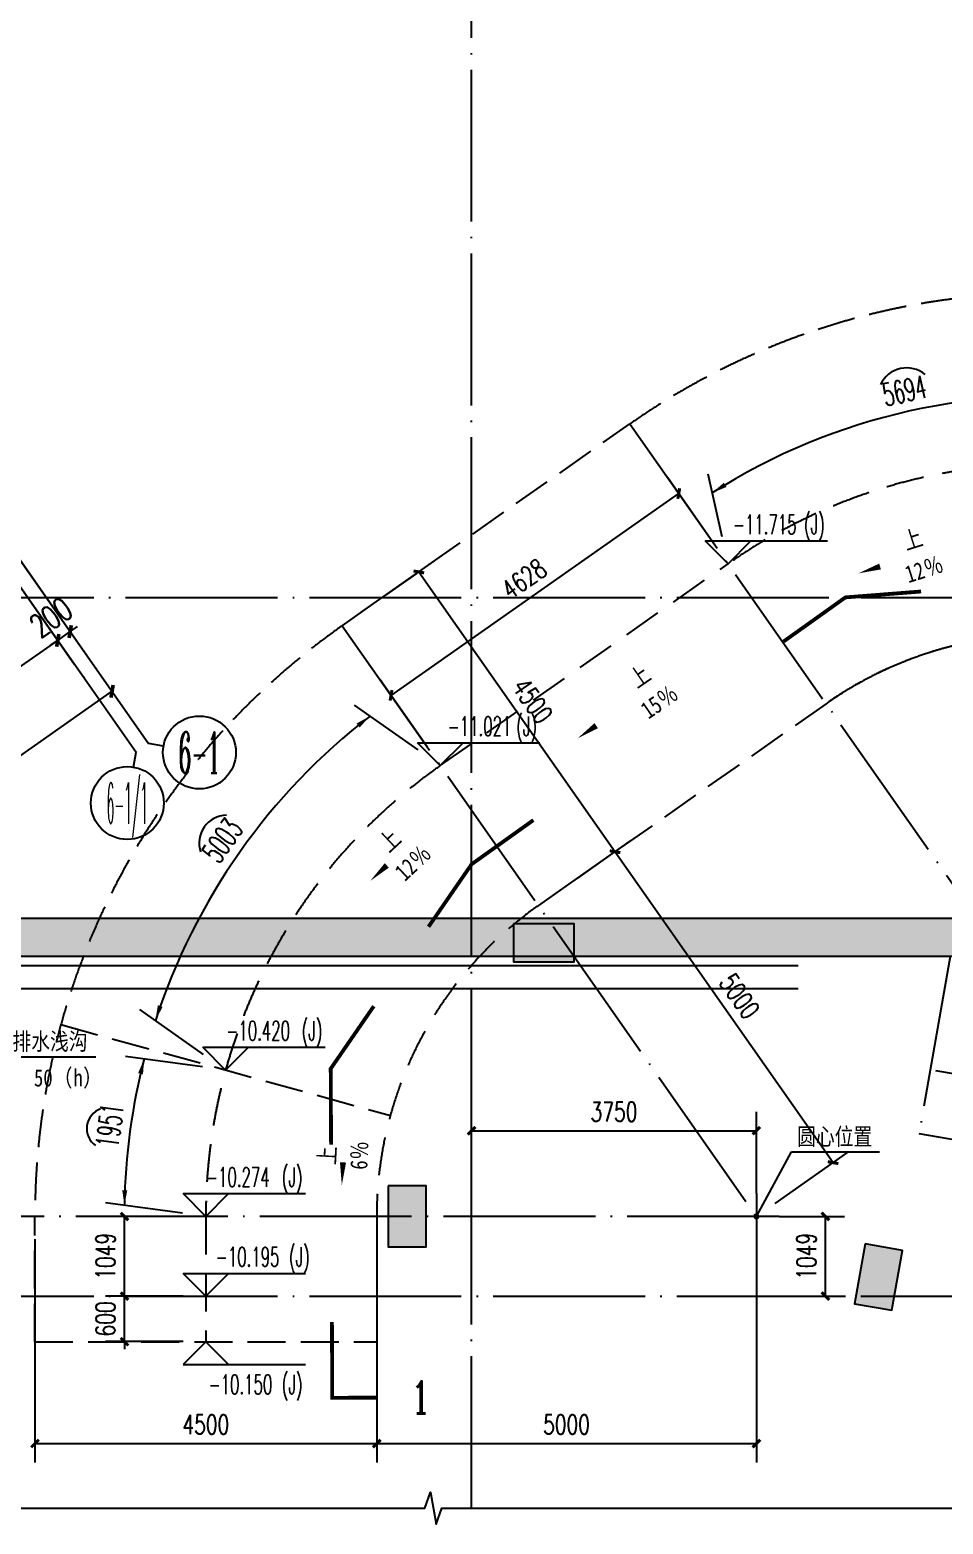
# Model space of a CAD drawing. Header units: millimetres. Extents: x 434053 to 1059003, y -2417481 to 936527.
# Drawn here: x 553643 to 565669, y -2043974 to -2024300 of the extents above; entities that cross this region are included whole.
import ezdxf
from ezdxf.enums import TextEntityAlignment as Align

# ---------------------------------------------------------------- set-up
doc = ezdxf.new("R2010")
doc.units = ezdxf.units.MM
doc.header["$LTSCALE"] = 1000
doc.header["$MEASUREMENT"] = 0
for name, pattern in [('DASH', [0.35, 0.25, -0.1]), ('DASHED2', [0.375, 0.25, -0.125]), ('DOTE', [2.42, 2, -0.2, 0.02, -0.2])]:
    doc.linetypes.add(name, pattern=pattern)
doc.layers.get('Defpoints').update_dxf_attribs({"color": 6})
for name, color, linetype in [('A-ANNO-DIMS', 3, 'Continuous'), ('A-ANNO-ELEV', 3, 'Continuous'), ('A-ANNO-LEAD', 3, 'Continuous'), ('A-ANNO-SYMB', 3, 'Continuous'), ('A-AXIS', 16, 'DOTE'), ('A-AXIS-DIMS', 3, 'Continuous'), ('A-AXIS-TEXT', 7, 'Continuous'), ('A-COLS', 6, 'Continuous'), ('A_WALL(防火墙)', 151, 'Continuous'), ('AXIS', 3, 'Continuous'), ('AXIS_TEXT', 7, 'Continuous'), ('DOTE', 16, 'DOTE'), ('PUB_HATCH', 8, 'Continuous'), ('PUB_TEXT', 7, 'Continuous'), ('人防墙', 6, 'Continuous'), ('水沟+分水线', 133, 'Continuous'), ('车道中心线', 6, 'Continuous')]:
    doc.layers.add(name, color=color, linetype=linetype)
doc.layers.add('A-ANNO-TEXT', color=7, linetype='Continuous', lineweight=25)
doc.styles.add('_TCH_AXIS', font='COMPLEX', dxfattribs={"bigfont": 'GBCBIG'})
doc.styles.add('_TCH_DIM', font='SIMPLEX.shx', dxfattribs={"width": 0.8, "height": 3, "bigfont": 'GBCBIG.shx'})
doc.styles.add('_TCH_DIM_T3', font='SIMPLEX', dxfattribs={"width": 0.705882, "bigfont": 'GBCBIG'})
doc.styles.add('_TCH_LABEL', font='COMPLEX', dxfattribs={"bigfont": 'GBCBIG'})
doc.styles.add('COMPLEX', font='COMPLEX')
doc.styles.add('宋体', font='', dxfattribs={"width": 0.8})
doc.styles.get('宋体').set_extended_font_data('SimSun')
doc.dimstyles.new('_TCH_ARCH&&100', dxfattribs={"dimtxt": 255, "dimasz": 100, "dimexe": 250, "dimexo": 300, "dimgap": 122.5, "dimtad": 1, "dimdec": 0, "dimzin": 0, "dimdsep": 46, "dimtxsty": '_TCH_DIM_T3', "dimblk": 'ARCHTICK', "dimcen": 0.09, "dimclrt": 7, "dimazin": 2, "dimtfac": 1, "dimtdec": 0, "dimtix": 1, "dimtmove": 2, "dimatfit": 3, "dimfxl": 1, "dimtolj": 1, "dimtzin": 0, "dimarcsym": 0})
doc.dimstyles.new('_TCH_ARCH&&120', dxfattribs={"dimtxt": 306, "dimasz": 120, "dimexe": 300, "dimexo": 360, "dimgap": 147, "dimtad": 1, "dimdec": 0, "dimzin": 0, "dimdsep": 46, "dimtxsty": '_TCH_DIM_T3', "dimblk": 'ARCHTICK', "dimcen": 0.09, "dimclrt": 7, "dimazin": 2, "dimtfac": 1, "dimtdec": 0, "dimtix": 1, "dimtmove": 2, "dimatfit": 3, "dimfxl": 1, "dimtolj": 1, "dimtzin": 0, "dimarcsym": 0})

# ---------------------------------------------------------------- blocks, each defined once
blk = doc.blocks.new('adagagfdhfgdfgfdg')
at = {"layer": 'PUB_HATCH'}
blk.add_hatch(color=256, dxfattribs=at).paths.add_polyline_path([(37324, 31674), (37368, 32174), (23800, 32174), (23500, 31674)])
at = {"layer": '人防墙'}
for p, q in [((37368, 32174), (23800, 32174)), ((37324, 31674), (23500, 31674))]:
    blk.add_line(p, q, dxfattribs=at)
blk = doc.blocks.new('_AXISO')
blk.add_circle((0, 0), 0.5)
at = {"layer": 'AXIS_TEXT', "style": 'COMPLEX', "width": 1.041667}
blk.add_attdef('A', text='', height=0.56, dxfattribs=at).set_placement((-0.25, -0.28), (0.25, -0.28), align=Align.FIT)
blk = doc.blocks.new('_ArchTick')
at = {"color": 0, "linetype": 'ByBlock', "const_width": 0.4}
blk.add_lwpolyline([(-0.5, -0.5), (0.5, 0.5)], dxfattribs=at)
blk = doc.blocks.new('*D2546')
at = {"layer": 'A-AXIS-DIMS', "color": 0, "lineweight": -2, "transparency": 16777216}
for p, q in [((9738, -1782), (11977, -4975)), ((6115, -8719), (11805, -4729)), ((4048, -5772), (6287, -8965))]:
    blk.add_line(p, q, dxfattribs=at)
at = {"layer": 'Defpoints', "color": 0, "transparency": 16777216}
for p in [(9531, -1487), (11805, -4729), (3841, -5477)]:
    blk.add_point(p, dxfattribs=at)
at = {"layer": 'A-AXIS-DIMS', "color": 0, "lineweight": -2, "transparency": 16777216, "xscale": 120, "yscale": 120, "zscale": 120}
for p, rotation in [((11805, -4729), 35.04124824301846), ((6115, -8719), 215.0412482430185)]:
    blk.add_blockref('_ArchTick', p, dxfattribs=dict(at, rotation=rotation))
at = {"layer": 'A-AXIS-DIMS', "color": 7, "transparency": 16777216, "insert": (8788, -6479), "char_height": 306, "attachment_point": 5, "rotation": 35.0412, "style": '_TCH_DIM_T3'}
blk.add_mtext('\\A1;6950', dxfattribs=at)
blk = doc.blocks.new('*D2547')
at = {"layer": 'A-AXIS-DIMS', "color": 0, "lineweight": -2, "transparency": 16777216}
for p, q in [((9574, -1896), (11262, -4303)), ((9738, -1782), (11426, -4189)), ((11254, -3943), (11352, -3874)), ((11090, -4058), (10992, -4127)), ((11090, -4058), (11254, -3943))]:
    blk.add_line(p, q, dxfattribs=at)
at = {"layer": 'Defpoints', "color": 0, "transparency": 16777216}
for p in [(9531, -1487), (9368, -1602), (11254, -3943)]:
    blk.add_point(p, dxfattribs=at)
at = {"layer": 'A-AXIS-DIMS', "color": 0, "lineweight": -2, "transparency": 16777216, "xscale": 120, "yscale": 120, "zscale": 120}
for p, rotation in [((11254, -3943), 215.0412482430185), ((11090, -4058), 35.04124824301852)]:
    blk.add_blockref('_ArchTick', p, dxfattribs=dict(at, rotation=rotation))
at = {"layer": 'A-AXIS-DIMS', "color": 7, "transparency": 16777216, "insert": (11000, -3755), "char_height": 306, "attachment_point": 5, "rotation": 35.0412, "style": '_TCH_DIM_T3'}
blk.add_mtext('\\A1;200', dxfattribs=at)
blk = doc.blocks.new('*D2548')
at = {"layer": 'A-AXIS-DIMS', "color": 0, "lineweight": -2, "transparency": 16777216}
for p, q in [((9574, -1896), (11262, -4303)), ((5564, -7933), (11090, -4058)), ((4048, -5772), (5736, -8179))]:
    blk.add_line(p, q, dxfattribs=at)
at = {"layer": 'Defpoints', "color": 0, "transparency": 16777216}
for p in [(9368, -1602), (11090, -4058), (3841, -5477)]:
    blk.add_point(p, dxfattribs=at)
at = {"layer": 'A-AXIS-DIMS', "color": 0, "lineweight": -2, "transparency": 16777216, "xscale": 120, "yscale": 120, "zscale": 120}
for p, rotation in [((11090, -4058), 35.04124824301844), ((5564, -7933), 215.0412482430185)]:
    blk.add_blockref('_ArchTick', p, dxfattribs=dict(at, rotation=rotation))
at = {"layer": 'A-AXIS-DIMS', "color": 7, "transparency": 16777216, "insert": (8155, -5750), "char_height": 306, "attachment_point": 5, "rotation": 35.0412, "style": '_TCH_DIM_T3'}
blk.add_mtext('\\A1;6750', dxfattribs=at)
blk = doc.blocks.new('*D2559')
at = {"layer": 'AXIS', "color": 0, "lineweight": -2, "transparency": 16777216}
for p, q in [((20759, 83163), (22047, 82937)), ((19716, 71112), (21800, 82980)), ((18675, 71295), (19963, 71069))]:
    blk.add_line(p, q, dxfattribs=at)
at = {"layer": 'Defpoints', "color": 0, "transparency": 16777216}
for p in [(20463, 83215), (21800, 82980), (18379, 71346)]:
    blk.add_point(p, dxfattribs=at)
at = {"layer": 'AXIS', "color": 0, "lineweight": -2, "transparency": 16777216, "xscale": 100, "yscale": 100, "zscale": 100}
for p, rotation in [((21800, 82980), 80.04131920949962), ((19716, 71112), 260.0413192094996)]:
    blk.add_blockref('_ArchTick', p, dxfattribs=dict(at, rotation=rotation))
at = {"layer": 'AXIS', "color": 7, "transparency": 16777216, "insert": (20512, 77089), "char_height": 255, "attachment_point": 5, "rotation": 80.0413, "style": '_TCH_DIM_T3'}
blk.add_mtext('\\A1;12050', dxfattribs=at)
blk = doc.blocks.new('*D2560')
at = {"layer": 'AXIS', "color": 0, "lineweight": -2, "transparency": 16777216}
for p, q in [((19304, 71184), (20367, 77242)), ((20069, 77294), (20614, 77198)), ((19006, 71237), (19550, 71141))]:
    blk.add_line(p, q, dxfattribs=at)
at = {"layer": 'Defpoints', "color": 0, "transparency": 16777216}
for p in [(19774, 77346), (20367, 77242), (18710, 71288)]:
    blk.add_point(p, dxfattribs=at)
at = {"layer": 'AXIS', "color": 0, "lineweight": -2, "transparency": 16777216, "xscale": 100, "yscale": 100, "zscale": 100}
for p, rotation in [((20367, 77242), 80.04131921271001), ((19304, 71184), 260.04131921271)]:
    blk.add_blockref('_ArchTick', p, dxfattribs=dict(at, rotation=rotation))
at = {"layer": 'AXIS', "color": 7, "transparency": 16777216, "insert": (19589, 74608), "char_height": 255, "attachment_point": 5, "rotation": 80.0413, "style": '_TCH_DIM_T3'}
blk.add_mtext('\\A1;6150', dxfattribs=at)
blk = doc.blocks.new('*D2561')
at = {"layer": 'AXIS', "color": 0, "lineweight": -2, "transparency": 16777216}
for p, q in [((20367, 77242), (21388, 83053)), ((21090, 83105), (21634, 83009)), ((20069, 77294), (20614, 77198))]:
    blk.add_line(p, q, dxfattribs=at)
at = {"layer": 'Defpoints', "color": 0, "transparency": 16777216}
for p in [(20794, 83157), (21388, 83053), (19774, 77346)]:
    blk.add_point(p, dxfattribs=at)
at = {"layer": 'AXIS', "color": 0, "lineweight": -2, "transparency": 16777216, "xscale": 100, "yscale": 100, "zscale": 100}
for p, rotation in [((21388, 83053), 80.04131921271005), ((20367, 77242), 260.0413192127101)]:
    blk.add_blockref('_ArchTick', p, dxfattribs=dict(at, rotation=rotation))
at = {"layer": 'AXIS', "color": 7, "transparency": 16777216, "insert": (20631, 80190), "char_height": 255, "attachment_point": 5, "rotation": 80.0413, "style": '_TCH_DIM_T3'}
blk.add_mtext('\\A1;5900', dxfattribs=at)
blk = doc.blocks.new('*D2562')
at = {"layer": 'AXIS', "color": 0, "lineweight": -2, "transparency": 16777216}
for p, q in [((8682, 85588), (9034, 87593)), ((8991, 87347), (14753, 86336)), ((14444, 84576), (14796, 86582))]:
    blk.add_line(p, q, dxfattribs=at)
at = {"layer": 'Defpoints', "color": 0, "transparency": 16777216}
for p in [(14753, 86336), (8630, 85293), (14392, 84281)]:
    blk.add_point(p, dxfattribs=at)
at = {"layer": 'AXIS', "color": 0, "lineweight": -2, "transparency": 16777216, "xscale": 100, "yscale": 100, "zscale": 100}
for p, rotation in [((8991, 87347), 170.041319212712), ((14753, 86336), 350.0413192127119)]:
    blk.add_blockref('_ArchTick', p, dxfattribs=dict(at, rotation=rotation))
at = {"layer": 'AXIS', "color": 7, "transparency": 16777216, "insert": (11915, 87088), "char_height": 255, "attachment_point": 5, "rotation": 350.0413, "style": '_TCH_DIM_T3'}
blk.add_mtext('\\A1;5850', dxfattribs=at)
blk = doc.blocks.new('*D2563')
at = {"layer": 'AXIS', "color": 0, "lineweight": -2, "transparency": 16777216}
for p, q in [((14444, 84576), (14796, 86582)), ((14753, 86336), (21155, 85211)), ((20846, 83452), (21198, 85458))]:
    blk.add_line(p, q, dxfattribs=at)
at = {"layer": 'Defpoints', "color": 0, "transparency": 16777216}
for p in [(21155, 85211), (14392, 84281), (20794, 83157)]:
    blk.add_point(p, dxfattribs=at)
at = {"layer": 'AXIS', "color": 0, "lineweight": -2, "transparency": 16777216, "xscale": 100, "yscale": 100, "zscale": 100}
for p, rotation in [((14753, 86336), 170.0413192127121), ((21155, 85211), 350.0413192127121)]:
    blk.add_blockref('_ArchTick', p, dxfattribs=dict(at, rotation=rotation))
at = {"layer": 'AXIS', "color": 7, "transparency": 16777216, "insert": (17997, 86020), "char_height": 255, "attachment_point": 5, "rotation": 350.0413, "style": '_TCH_DIM_T3'}
blk.add_mtext('\\A1;6500', dxfattribs=at)
blk = doc.blocks.new('*D2564')
at = {"layer": 'AXIS', "color": 0, "lineweight": -2, "transparency": 16777216}
for p, q in [((8682, 85588), (8911, 86891)), ((8868, 86645), (14630, 85633)), ((14444, 84576), (14673, 85879))]:
    blk.add_line(p, q, dxfattribs=at)
at = {"layer": 'Defpoints', "color": 0, "transparency": 16777216}
for p in [(14630, 85633), (8630, 85293), (14392, 84281)]:
    blk.add_point(p, dxfattribs=at)
at = {"layer": 'AXIS', "color": 0, "lineweight": -2, "transparency": 16777216, "xscale": 100, "yscale": 100, "zscale": 100}
for p, rotation in [((8868, 86645), 170.0413192127131), ((14630, 85633), 350.0413192127131)]:
    blk.add_blockref('_ArchTick', p, dxfattribs=dict(at, rotation=rotation))
at = {"layer": 'AXIS', "color": 7, "transparency": 16777216, "insert": (11792, 86385), "char_height": 255, "attachment_point": 5, "rotation": 350.0413, "style": '_TCH_DIM_T3'}
blk.add_mtext('\\A1;5850', dxfattribs=at)
blk = doc.blocks.new('*D2565')
at = {"layer": 'AXIS', "color": 0, "lineweight": -2, "transparency": 16777216}
for p, q in [((14444, 84576), (14673, 85879)), ((14630, 85633), (18619, 84933)), ((18433, 83876), (18662, 85179))]:
    blk.add_line(p, q, dxfattribs=at)
at = {"layer": 'Defpoints', "color": 0, "transparency": 16777216}
for p in [(18619, 84933), (14392, 84281), (18381, 83581)]:
    blk.add_point(p, dxfattribs=at)
at = {"layer": 'AXIS', "color": 0, "lineweight": -2, "transparency": 16777216, "xscale": 100, "yscale": 100, "zscale": 100}
for p, rotation in [((14630, 85633), 170.0413192127131), ((18619, 84933), 350.0413192127131)]:
    blk.add_blockref('_ArchTick', p, dxfattribs=dict(at, rotation=rotation))
at = {"layer": 'AXIS', "color": 7, "transparency": 16777216, "insert": (16667, 85529), "char_height": 255, "attachment_point": 5, "rotation": 350.0413, "style": '_TCH_DIM_T3'}
blk.add_mtext('\\A1;4050', dxfattribs=at)
blk = doc.blocks.new('*D2566')
at = {"layer": 'AXIS', "color": 0, "lineweight": -2, "transparency": 16777216}
for p, q in [((18433, 83876), (18662, 85179)), ((18619, 84933), (21032, 84509)), ((20846, 83452), (21075, 84755))]:
    blk.add_line(p, q, dxfattribs=at)
at = {"layer": 'Defpoints', "color": 0, "transparency": 16777216}
for p in [(21032, 84509), (18381, 83581), (20794, 83157)]:
    blk.add_point(p, dxfattribs=at)
at = {"layer": 'AXIS', "color": 0, "lineweight": -2, "transparency": 16777216, "xscale": 100, "yscale": 100, "zscale": 100}
for p, rotation in [((18619, 84933), 170.0413192127132), ((21032, 84509), 350.0413192127132)]:
    blk.add_blockref('_ArchTick', p, dxfattribs=dict(at, rotation=rotation))
at = {"layer": 'AXIS', "color": 7, "transparency": 16777216, "insert": (19868, 84967), "char_height": 255, "attachment_point": 5, "rotation": 350.0413, "style": '_TCH_DIM_T3'}
blk.add_mtext('\\A1;2450', dxfattribs=at)
blk = doc.blocks.new('*D1612')
at = {"layer": 'A-ANNO-DIMS', "color": 0, "lineweight": -2, "transparency": 16777216}
for p, q in [((553710, -2040223), (553710, -2043163)), ((558210, -2040223), (558210, -2043163)), ((553710, -2042913), (558210, -2042913))]:
    blk.add_line(p, q, dxfattribs=at)
at = {"layer": 'Defpoints', "color": 0, "transparency": 16777216}
for p in [(553710, -2039923), (558210, -2039923), (558210, -2042913)]:
    blk.add_point(p, dxfattribs=at)
at = {"layer": 'A-ANNO-DIMS', "color": 0, "lineweight": -2, "transparency": 16777216, "xscale": 100, "yscale": 100, "zscale": 100, "rotation": 180}
blk.add_blockref('_ArchTick', (553710, -2042913), dxfattribs=at)
at = {"layer": 'A-ANNO-DIMS', "color": 0, "lineweight": -2, "transparency": 16777216, "xscale": 100, "yscale": 100, "zscale": 100}
blk.add_blockref('_ArchTick', (558210, -2042913), dxfattribs=at)
at = {"layer": 'A-ANNO-DIMS', "color": 7, "transparency": 16777216, "insert": (555960, -2042663), "char_height": 255, "attachment_point": 5, "style": '_TCH_DIM_T3'}
blk.add_mtext('\\A1;4500', dxfattribs=at)
blk = doc.blocks.new('*D1613')
at = {"layer": 'A-ANNO-DIMS', "color": 0, "lineweight": -2, "transparency": 16777216}
for p, q in [((558210, -2040223), (558210, -2043163)), ((563210, -2040223), (563210, -2043163)), ((558210, -2042913), (563210, -2042913))]:
    blk.add_line(p, q, dxfattribs=at)
at = {"layer": 'Defpoints', "color": 0, "transparency": 16777216}
for p in [(558210, -2039923), (563210, -2039923), (563210, -2042913)]:
    blk.add_point(p, dxfattribs=at)
at = {"layer": 'A-ANNO-DIMS', "color": 0, "lineweight": -2, "transparency": 16777216, "xscale": 100, "yscale": 100, "zscale": 100, "rotation": 180}
blk.add_blockref('_ArchTick', (558210, -2042913), dxfattribs=at)
at = {"layer": 'A-ANNO-DIMS', "color": 0, "lineweight": -2, "transparency": 16777216, "xscale": 100, "yscale": 100, "zscale": 100}
blk.add_blockref('_ArchTick', (563210, -2042913), dxfattribs=at)
at = {"layer": 'A-ANNO-DIMS', "color": 7, "transparency": 16777216, "insert": (560710, -2042663), "char_height": 255, "attachment_point": 5, "style": '_TCH_DIM_T3'}
blk.add_mtext('\\A1;5000', dxfattribs=at)
blk = doc.blocks.new('*D1614')
at = {"layer": 'A-ANNO-DIMS', "color": 0, "lineweight": -2, "transparency": 16777216}
for p, q in [((560585, -2035657), (561554, -2034977)), ((561349, -2035121), (564220, -2039215)), ((563456, -2039751), (564425, -2039071))]:
    blk.add_line(p, q, dxfattribs=at)
at = {"layer": 'Defpoints', "color": 0, "transparency": 16777216}
for p in [(560339, -2035829), (564220, -2039215), (563210, -2039923)]:
    blk.add_point(p, dxfattribs=at)
at = {"layer": 'A-ANNO-DIMS', "color": 0, "lineweight": -2, "transparency": 16777216, "xscale": 100, "yscale": 100, "zscale": 100}
for p, rotation in [((561349, -2035121), 125.0412513976867), ((564220, -2039215), 305.0412513976867)]:
    blk.add_blockref('_ArchTick', p, dxfattribs=dict(at, rotation=rotation))
at = {"layer": 'A-ANNO-DIMS', "color": 7, "transparency": 16777216, "insert": (562989, -2037024), "char_height": 255, "attachment_point": 5, "rotation": 305.0413, "style": '_TCH_DIM_T3'}
blk.add_mtext('\\A1;5000', dxfattribs=at)
blk = doc.blocks.new('*D1615')
at = {"layer": 'A-ANNO-DIMS', "color": 0, "lineweight": -2, "transparency": 16777216}
for p, q in [((558001, -2031973), (558970, -2031293)), ((558765, -2031437), (561349, -2035121)), ((560585, -2035657), (561554, -2034977))]:
    blk.add_line(p, q, dxfattribs=at)
at = {"layer": 'Defpoints', "color": 0, "transparency": 16777216}
for p in [(557755, -2032145), (561349, -2035121), (560339, -2035829)]:
    blk.add_point(p, dxfattribs=at)
at = {"layer": 'A-ANNO-DIMS', "color": 0, "lineweight": -2, "transparency": 16777216, "xscale": 100, "yscale": 100, "zscale": 100}
for p, rotation in [((558765, -2031437), 125.0412513976865), ((561349, -2035121), 305.0412513976865)]:
    blk.add_blockref('_ArchTick', p, dxfattribs=dict(at, rotation=rotation))
at = {"layer": 'A-ANNO-DIMS', "color": 7, "transparency": 16777216, "insert": (560262, -2033135), "char_height": 255, "attachment_point": 5, "rotation": 305.0413, "style": '_TCH_DIM_T3'}
blk.add_mtext('\\A1;4500', dxfattribs=at)
blk = doc.blocks.new('*D1624')
at = {"layer": 'A-ANNO-DIMS', "color": 0, "lineweight": -2, "transparency": 16777216}
for p, q in [((559460, -2039623), (559460, -2038544)), ((563210, -2039623), (563210, -2038544)), ((559460, -2038794), (563210, -2038794))]:
    blk.add_line(p, q, dxfattribs=at)
at = {"layer": 'Defpoints', "color": 0, "transparency": 16777216}
for p in [(563210, -2038794), (559460, -2039923), (563210, -2039923)]:
    blk.add_point(p, dxfattribs=at)
at = {"layer": 'A-ANNO-DIMS', "color": 0, "lineweight": -2, "transparency": 16777216, "xscale": 100, "yscale": 100, "zscale": 100, "rotation": 180}
blk.add_blockref('_ArchTick', (559460, -2038794), dxfattribs=at)
at = {"layer": 'A-ANNO-DIMS', "color": 0, "lineweight": -2, "transparency": 16777216, "xscale": 100, "yscale": 100, "zscale": 100}
blk.add_blockref('_ArchTick', (563210, -2038794), dxfattribs=at)
at = {"layer": 'A-ANNO-DIMS', "color": 7, "transparency": 16777216, "insert": (561335, -2038544), "char_height": 255, "attachment_point": 5, "style": '_TCH_DIM_T3'}
blk.add_mtext('\\A1;3750', dxfattribs=at)
blk = doc.blocks.new('*D1625')
at = {"layer": 'A-ANNO-DIMS', "color": 0, "lineweight": -2, "transparency": 16777216}
for p, q in [((563510, -2039923), (564369, -2039923)), ((564119, -2040972), (564119, -2039923)), ((563510, -2040972), (564369, -2040972))]:
    blk.add_line(p, q, dxfattribs=at)
at = {"layer": 'Defpoints', "color": 0, "transparency": 16777216}
for p in [(563210, -2039923), (564119, -2039923), (563210, -2040972)]:
    blk.add_point(p, dxfattribs=at)
at = {"layer": 'A-ANNO-DIMS', "color": 0, "lineweight": -2, "transparency": 16777216, "xscale": 100, "yscale": 100, "zscale": 100}
for p, rotation in [((564119, -2039923), 90), ((564119, -2040972), 270)]:
    blk.add_blockref('_ArchTick', p, dxfattribs=dict(at, rotation=rotation))
at = {"layer": 'A-ANNO-DIMS', "color": 7, "transparency": 16777216, "insert": (563869, -2040448), "char_height": 255, "attachment_point": 5, "rotation": 90, "style": '_TCH_DIM_T3'}
blk.add_mtext('\\A1;1049', dxfattribs=at)
blk = doc.blocks.new('*D1626')
at = {"layer": 'A-ANNO-DIMS', "color": 0, "lineweight": -2, "transparency": 16777216}
for p, q in [((555660, -2039923), (554639, -2039923)), ((554889, -2040972), (554889, -2039923)), ((555660, -2040972), (554639, -2040972))]:
    blk.add_line(p, q, dxfattribs=at)
at = {"layer": 'Defpoints', "color": 0, "transparency": 16777216}
for p in [(554889, -2039923), (555960, -2039923), (555960, -2040972)]:
    blk.add_point(p, dxfattribs=at)
at = {"layer": 'A-ANNO-DIMS', "color": 0, "lineweight": -2, "transparency": 16777216, "xscale": 100, "yscale": 100, "zscale": 100}
for p, rotation in [((554889, -2039923), 90), ((554889, -2040972), 270)]:
    blk.add_blockref('_ArchTick', p, dxfattribs=dict(at, rotation=rotation))
at = {"layer": 'A-ANNO-DIMS', "color": 7, "transparency": 16777216, "insert": (554639, -2040448), "char_height": 255, "attachment_point": 5, "rotation": 90, "style": '_TCH_DIM_T3'}
blk.add_mtext('\\A1;1049', dxfattribs=at)
blk = doc.blocks.new('*D1627')
at = {"layer": 'A-ANNO-DIMS', "color": 0, "lineweight": -2, "transparency": 16777216}
for p, q in [((555660, -2040972), (554639, -2040972)), ((554889, -2040972), (554889, -2040872)), ((554889, -2041572), (554889, -2040972)), ((555660, -2041572), (554639, -2041572)), ((554889, -2041572), (554889, -2041672))]:
    blk.add_line(p, q, dxfattribs=at)
at = {"layer": 'Defpoints', "color": 0, "transparency": 16777216}
for p in [(554889, -2040972), (555960, -2040972), (555960, -2041572)]:
    blk.add_point(p, dxfattribs=at)
at = {"layer": 'A-ANNO-DIMS', "color": 0, "lineweight": -2, "transparency": 16777216, "xscale": 100, "yscale": 100, "zscale": 100}
for p, rotation in [((554889, -2040972), 270), ((554889, -2041572), 90)]:
    blk.add_blockref('_ArchTick', p, dxfattribs=dict(at, rotation=rotation))
at = {"layer": 'A-ANNO-DIMS', "color": 7, "transparency": 16777216, "insert": (554639, -2041272), "char_height": 255, "attachment_point": 5, "rotation": 90, "style": '_TCH_DIM_T3'}
blk.add_mtext('\\A1;600', dxfattribs=at)
blk = doc.blocks.new('*D1641')
at = {"layer": 'A-ANNO-DIMS', "color": 0, "lineweight": -2, "transparency": 16777216}
for p, q in [((562664, -2031084), (562045, -2030200)), ((558399, -2033062), (562188, -2030405)), ((558875, -2033742), (558255, -2032858))]:
    blk.add_line(p, q, dxfattribs=at)
at = {"layer": 'Defpoints', "color": 0, "transparency": 16777216}
for p in [(562188, -2030405), (562837, -2031330), (559047, -2033987)]:
    blk.add_point(p, dxfattribs=at)
at = {"layer": 'A-ANNO-DIMS', "color": 0, "lineweight": -2, "transparency": 16777216, "xscale": 100, "yscale": 100, "zscale": 100}
for p, rotation in [((562188, -2030405), 35.04125139768613), ((558399, -2033062), 215.0412513976861)]:
    blk.add_blockref('_ArchTick', p, dxfattribs=dict(at, rotation=rotation))
at = {"layer": 'A-ANNO-DIMS', "color": 7, "transparency": 16777216, "insert": (560150, -2031529), "char_height": 255, "attachment_point": 5, "rotation": 35.0413, "style": '_TCH_DIM_T3'}
blk.add_mtext('\\A1;4628', dxfattribs=at)
blk = doc.blocks.new('_FZH')
blk.add_lwpolyline([(-0.5, -0.5), (0.5, -0.5), (0.5, 0.5), (-0.5, 0.5)], close=True)
at = {"layer": 'PUB_HATCH'}
blk.add_solid([(-0.5, -0.5), (0.5, -0.5), (-0.5, 0.5), (0.5, 0.5)], dxfattribs=at)
blk = doc.blocks.new('ASDFASDFASFSDF')
at = {"layer": 'A-AXIS'}
for p, q in [((601.3, 11247.1), (11654, -4513.6)), ((437.5, 11132.3), (11490.2, -4628.4))]:
    blk.add_line(p, q, dxfattribs=at)
at = {"layer": 'A-AXIS-DIMS'}
for p, q in [((9531.3, -1486.8), (12287.3, -5416.7)), ((9367.6, -1601.6), (12123.5, -5531.5)), ((12483.1, -5451.1), (12287.3, -5416.7)), ((12089.2, -5727.4), (12123.5, -5531.5))]:
    blk.add_line(p, q, dxfattribs=at)
ref = blk.add_blockref('_AXISO', (12955.9, -5534.1), dxfattribs=dict(at, xscale=960, yscale=960, zscale=960))
ref.add_attrib('A', '6-1', dxfattribs={"layer": 'A-AXIS-TEXT', "height": 543.06, "style": '_TCH_AXIS', "width": 0.381818}).set_placement((12684.4, -5805.6), (13227.4, -5805.6), align=Align.FIT)
ref = blk.add_blockref('_AXISO', (12006.2, -6200.1), dxfattribs=dict(at, xscale=960, yscale=960, zscale=960))
ref.add_attrib('A', '6-1/1', dxfattribs={"layer": 'A-AXIS-TEXT', "height": 543.06, "style": '_TCH_AXIS', "width": 0.228261}).set_placement((11734.6, -6471.7), (12277.7, -6471.7), align=Align.FIT)
for p1, p2, distance, picture, middle in [((3841.1, -5477.2), (9531.3, -1486.8), -3960, '*D2546', (8787.6, -6478.6)), ((9367.6, -1601.6), (9531.3, -1486.8), -3000, '*D2547', (10999.7, -3754.8)), ((3841.1, -5477.2), (9367.6, -1601.6), -3000, '*D2548', (8154.6, -5750))]:
    dim = blk.add_aligned_dim(p1=p1, p2=p2, distance=distance, dimstyle='_TCH_ARCH&&120', dxfattribs=at)
    dim.commit()
    dim.dimension.update_dxf_attribs({"geometry": picture, "text_midpoint": middle})
blk = doc.blocks.new('sdfgsdfghfh')
at = {"layer": 'A-AXIS'}
for p, q in [((12470866.8, 1059497.8), (12470866.8, 1082089.8)), ((12449371.2, 1071489.8), (12486866.8, 1071489.8)), ((12449371.2, 1062289.8), (12486866.8, 1062289.8))]:
    blk.add_line(p, q, dxfattribs=at)
blk.add_blockref('ASDFASDFASFSDF', (12454326.8, 1074982.1))
blk = doc.blocks.new('gbsfdgdreer')
at = {"layer": 'A-AXIS'}
for p, q in [((14753, 86335.5), (12308.3, 72412.5)), ((18742, 85635.2), (16297.3, 71712.1)), ((8630.4, 85292.6), (6546.5, 73424.2)), ((21828.3, 82975.3), (8630.4, 85292.6)), ((21155, 85211.5), (18710.4, 71288.4)), ((20808, 77164.2), (7610, 79481.5)), ((19744.4, 71106.8), (6546.5, 73424.2))]:
    blk.add_line(p, q, dxfattribs=at)
at = {"layer": 'AXIS'}
for p, q in [((14419, 84433.6), (14893.9, 87138)), ((18408, 83733.2), (18882.9, 86437.6)), ((20821.1, 83309.5), (21295.9, 86013.9)), ((20475.4, 83212.8), (22046.5, 82937)), ((19455, 77401.7), (21026.2, 77125.9)), ((18391.5, 71344.4), (19962.6, 71068.5))]:
    blk.add_line(p, q, dxfattribs=at)
for centre in [(22401.1, 82874.7), (21380.8, 77063.6), (20317.2, 71006.3)]:
    blk.add_circle(centre, 360, dxfattribs=at)
ref = blk.add_blockref('_AXISO', (14963.1, 87532), dxfattribs=dict(at, xscale=800, yscale=800, zscale=800))
ref.add_attrib('A', '1-1', dxfattribs={"layer": 'AXIS_TEXT', "height": 452.55, "style": '_TCH_AXIS', "width": 0.42}).set_placement((14736.8, 87305.7), (15189.3, 87305.7), align=Align.FIT)
ref = blk.add_blockref('_AXISO', (18952, 86831.6), dxfattribs=dict(at, xscale=800, yscale=800, zscale=800))
ref.add_attrib('A', '1-2', dxfattribs={"layer": 'AXIS_TEXT', "height": 452.55, "style": '_TCH_AXIS', "width": 0.381818}).set_placement((18725.8, 86605.3), (19178.3, 86605.3), align=Align.FIT)
ref = blk.add_blockref('_AXISO', (21365.1, 86407.9), dxfattribs=dict(at, xscale=800, yscale=800, zscale=800))
ref.add_attrib('A', '1-3', dxfattribs={"layer": 'AXIS_TEXT', "height": 452.55, "style": '_TCH_AXIS', "width": 0.381818}).set_placement((21138.8, 86181.6), (21591.4, 86181.6), align=Align.FIT)
at = {"layer": 'AXIS_TEXT', "style": '_TCH_AXIS'}
for s, width, p, p2 in [('1-M', 0.33871, (22197.4, 82671.1), (22604.7, 82671.1)), ('1-L', 0.375, (21177.1, 76859.9), (21584.4, 76859.9)), ('1-K', 0.35, (20113.5, 70802.6), (20520.8, 70802.6))]:
    blk.add_text(s, height=407.29, dxfattribs=dict(at, width=width)).set_placement(p, p2, align=Align.FIT)
at = {"layer": 'AXIS'}
for p1, p2, distance, picture, middle in [((8630.4, 85292.6), (14392.2, 84280.9), 2086.1, '*D2562', (11915.3, 87087.6)), ((8630.4, 85292.6), (14392.2, 84280.9), 1372.9, '*D2564', (11792, 86385.2)), ((14392.2, 84280.9), (20794.3, 83156.8), 2086.1, '*D2563', (17997.2, 86019.7)), ((14392.2, 84280.9), (18381.2, 83580.5), 1372.9, '*D2565', (16667.4, 85529.2)), ((18381.2, 83580.5), (20794.3, 83156.8), 1372.9, '*D2566', (19868.4, 84967.1)), ((18379.5, 71346.5), (20463.4, 83214.9), -1357.3, '*D2559', (20512.1, 77089.2)), ((19773.9, 77345.7), (20794.3, 83156.8), -602.4, '*D2561', (20631.2, 80190.3))]:
    dim = blk.add_aligned_dim(p1=p1, p2=p2, distance=distance, dimstyle='_TCH_ARCH&&100', dxfattribs=at)
    dim.commit()
    dim.dimension.update_dxf_attribs({"geometry": picture, "text_midpoint": middle})
dim = blk.add_linear_dim(base=(20367.3, 77241.5), p1=(18710.4, 71288.4), p2=(19773.9, 77345.7), angle=80.04132, dimstyle='_TCH_ARCH&&100', dxfattribs=at)
dim.commit()
dim.dimension.update_dxf_attribs({"geometry": '*D2560', "text_midpoint": (19589.3, 74608.2), "dimtype": 161})

msp = doc.modelspace()

# ---------------------------------------------------------------- linework, layer by layer
at = {"color": 31, "linetype": 'DASH', "ltscale": 2}
for p, q in [((564128.6, -2033171.9), (560339.1, -2035829.4)), ((554051.9, -2037397), (558389.9, -2038593.5)), ((553709.9, -2041572.3), (558209.9, -2041572.3))]:
    msp.add_line(p, q, dxfattribs=at)
msp.add_lwpolyline([(553709.9, -2041572.3), (553709.9, -2039923.1, -0.2445077), (557755.4, -2032145), (561544.8, -2029487.6)], format="xyb", dxfattribs=at)
for radius, start in [(9500, 79.9072), (5000, 81.94346)]:
    msp.add_arc((566999.4, -2037265.6), radius, start, 125.04125, dxfattribs=at)
at = {"layer": 'A-ANNO-DIMS'}
for p, q in [((562757.5, -2030973.8), (562574.7, -2030151.8)), ((558754.7, -2033780.9), (557917.7, -2033190.7)), ((555928.4, -2037789), (555091.4, -2037198.7)), ((555915.2, -2037953.8), (554900.2, -2037816.4)), ((555654.2, -2039881.7), (554639.2, -2039744.2))]:
    msp.add_line(p, q, dxfattribs=at)
for points in [[(562799, -2030290.6, 66, 0, 0), (562629, -2030395.8, 0, 0, 0)], [(558122, -2033334.8, 0, 66, 0), (557965.2, -2033458.9, 66, 0, 0)], [(555360, -2037153.4, 66, 0, 0), (555295.7, -2037342.8, 0, 0, 0)], [(555148, -2037850, 0, 66, 0), (555100.5, -2038044.2, 66, 0, 0)], [(554892.9, -2039577.9, 66, 0, 0), (554887, -2039777.8, 0, 0, 0)]]:
    msp.add_lwpolyline(points, format="xyseb", dxfattribs=at)
at = {"layer": 'A-ANNO-DIMS', "color": 7}
for centre, radius, start, end in [((565188.9, -2029126.8), 376.9, 49.79376, 155.28874), ((556240.6, -2035008.6), 368.9, 91.44807, 198.17237), ((554665.6, -2038766.2), 274.5, 109.55402, 235.02517)]:
    msp.add_arc(centre, radius, start, end, dxfattribs=at)
at = {"layer": 'A-ANNO-DIMS'}
for centre, radius, start, end in [((566999.4, -2037265.6), 8142.1, 82.61848, 122.46402), ((563209.9, -2039923.1), 8324.2, 127.67788, 161.94256), ((563209.9, -2039923.1), 8324.2, 165.57914, 179.00005)]:
    msp.add_arc(centre, radius, start, end, dxfattribs=at)
at = {"layer": 'A-ANNO-ELEV'}
for p, q in [((562836.7, -2031329.7), (562536.7, -2031029.7)), ((562536.7, -2031029.7), (564147.2, -2031029.7)), ((562836.7, -2031329.7), (563136.7, -2031029.7)), ((559047.2, -2033987.2), (558747.2, -2033687.2)), ((558747.2, -2033687.2), (560357.8, -2033687.2)), ((559047.2, -2033987.2), (559347.2, -2033687.2)), ((556220.9, -2037995.2), (555920.9, -2037695.2)), ((555920.9, -2037695.2), (557531.5, -2037695.2)), ((556220.9, -2037995.2), (556520.9, -2037695.2)), ((555959.9, -2039923.1), (555659.9, -2039623.1)), ((555659.9, -2039623.1), (557270.5, -2039623.1)), ((555959.9, -2039923.1), (556259.9, -2039623.1)), ((555959.9, -2040972.3), (555659.9, -2040672.3)), ((555659.9, -2040672.3), (557270.5, -2040672.3)), ((555959.9, -2040972.3), (556259.9, -2040672.3)), ((555959.9, -2041572.3), (555659.9, -2041872.3)), ((555959.9, -2041572.3), (556259.9, -2041872.3)), ((555659.9, -2041872.3), (557270.5, -2041872.3))]:
    msp.add_line(p, q, dxfattribs=at)
at = {"layer": 'A-ANNO-LEAD'}
msp.add_line((553188.1, -2037821.5), (554509.7, -2037821.5), dxfattribs=at)
at = {"layer": 'A-ANNO-SYMB', "const_width": 50}
for points in [[(563568.5, -2032353.3), (564382.5, -2031772.3), (565379.4, -2031694.6)], [(558892.5, -2036109.2), (559459.9, -2035285.8), (560273.9, -2034704.9)], [(557609.4, -2038977.9), (557604.6, -2037977.9), (558172.1, -2037154.5)], [(558225.2, -2042308.4), (557625.2, -2042311.2), (557620.5, -2041311.2)]]:
    msp.add_lwpolyline(points, dxfattribs=at)
at = {"layer": 'A-ANNO-SYMB'}
msp.add_lwpolyline([(539259.9, -2043764.3), (558842.9, -2043764.3), (558919.3, -2043554.3), (558993.4, -2043974.3), (559067.9, -2043764.3), (578650.8, -2043764.3)], dxfattribs=at)
at = {"layer": 'AXIS'}
for p, q in [((566830.9, -2038225.6), (565574.6, -2038004)), ((563209.9, -2039923.1), (563673, -2039074.3)), ((563673, -2039074.3), (564833.4, -2039074.3))]:
    msp.add_line(p, q, dxfattribs=at)
for points in [[(566100.2, -2030965.7, 0, 0, 0), (564552.9, -2031456.1, 0, 80, 0), (564838.9, -2031365.4, 0, 0, 0)], [(562726.1, -2032349.3, 0, 0, 0), (560853.5, -2033630.6, 0, 80, 0), (561101.1, -2033461.2, 0, 0, 0)], [(558920.9, -2034760.5, 0, 0, 0), (558124.1, -2035506.3, 0, 80, 0), (558343.1, -2035301.3, 0, 0, 0)], [(557790.1, -2038765.2, 0, 0, 0), (557750.7, -2039511.1, 0, 80, 0), (557766.6, -2039211.5, 0, 0, 0)]]:
    msp.add_lwpolyline(points, format="xyseb", dxfattribs=at)
at = {"layer": 'AXIS', "const_width": 40}
msp.add_lwpolyline([(563200.4, -2039940.6, 1), (563219.5, -2039905.5, 1)], format="xyb", close=True, dxfattribs=at)
at = {"layer": 'DOTE', "color": 1}
for p, q in [((561544.8, -2029487.6), (566999.4, -2037265.6)), ((557755.4, -2032145), (563209.9, -2039923.1)), ((563209.9, -2039623.1), (563209.9, -2040223.1)), ((563509.9, -2039923.1), (552959.9, -2039923.1))]:
    msp.add_line(p, q, dxfattribs=at)
at = {"layer": '水沟+分水线'}
msp.add_lwpolyline([(563759.6, -2036622.3), (552859.6, -2036622.3), (552859.6, -2037472.3), (548059.6, -2037472.3), (548059.6, -2037622.3), (553009.6, -2037622.3), (553009.6, -2036922.3), (563759.6, -2036922.3)], dxfattribs=at)
at = {"layer": '车道中心线', "linetype": 'DASHED2', "ltscale": 2}
for p, q in [((559047.2, -2033987.2), (562836.7, -2031329.7)), ((555959.9, -2039923.1), (555959.9, -2041572.3))]:
    msp.add_line(p, q, dxfattribs=at)
at = {"layer": '车道中心线', "linetype": 'DASHED2', "ltscale": 2, "elevation": 0}
msp.add_lwpolyline([(560339.1, -2035829.4, 0.2445077), (558209.9, -2039923.1), (558209.9, -2041572.3)], format="xyb", dxfattribs=at)
at = {"layer": '车道中心线', "linetype": 'DASHED2', "ltscale": 2}
for centre, radius, start, end in [((566999.4, -2037265.6), 7250, 350.04125, 125.04125), ((566999.4, -2037265.6), 5000, 350.04125, 125.04125), ((563209.9, -2039923.1), 7250, 125.04125, 180)]:
    msp.add_arc(centre, radius, start, end, dxfattribs=at)

# ---------------------------------------------------------------- block references
for name, p in [('adagagfdhfgdfgfdg', (529059.9, -2068172.4)), ('gbsfdgdreer', (558806.5, -2112259.5))]:
    msp.add_blockref(name, p)
at = {"layer": 'A-COLS'}
for p, xscale, yscale, zscale, rotation in [((560409.9, -2036322.3), 500, 800, 800, 270), ((558609.9, -2039922.3), 800, 500, 500, 270), ((564818.8, -2040721.4), 800.000000000734, 499.9999999984754, 499.9999999984754, 260.0413192127683)]:
    msp.add_blockref('_FZH', p, dxfattribs=dict(at, xscale=xscale, yscale=yscale, zscale=zscale, rotation=rotation))
at = {"layer": 'A_WALL(防火墙)'}
msp.add_blockref('sdfgsdfghfh', (-11911406.9, -3103262.1), dxfattribs=at)

# ---------------------------------------------------------------- texts
at = {"layer": 'A-ANNO-DIMS', "color": 7, "style": '_TCH_DIM', "width": 0.564706}
for s, rotation, p in [('5694', 12.54125, (564911.2, -2029259.6)), ('5003', 54.81022, (556133.2, -2035295.1)), ('1951', 82.2896, (554803.1, -2039031.1))]:
    msp.add_text(s, height=297.5, rotation=rotation, dxfattribs=at).set_placement(p)
at = {"layer": 'A-ANNO-TEXT'}
for s, height, style, width, p in [('-11.715', 255, '_TCH_DIM', 0.564706, (562899.7, -2030939.7)), ('(J)', 255, '_TCH_DIM', 0.564706, (563838.9, -2030939.7)), ('-11.021', 255, '_TCH_DIM', 0.564706, (559144.6, -2033597.2)), ('(J)', 255, '_TCH_DIM', 0.564706, (560049.4, -2033597.2)), ('-10.420', 255, '_TCH_DIM', 0.564706, (556229.1, -2037605.2)), ('(J)', 255, '_TCH_DIM', 0.564706, (557223.1, -2037605.2)), ('(J)', 255, '_TCH_DIM', 0.564706, (556962.1, -2039533.1)), ('-10.274', 255, '_TCH_DIM', 0.564706, (555961.3, -2039533.1)), ('-10.195', 255, '_TCH_DIM', 0.564706, (556089.6, -2040582.3)), ('(J)', 255, '_TCH_DIM', 0.564706, (557056.1, -2040582.3)), ('(J)', 255, '_TCH_DIM', 0.564706, (556962.1, -2042262.3)), ('-10.150', 255, '_TCH_DIM', 0.564706, (555995.6, -2042262.3)), ('1', 425, '_TCH_LABEL', 0.705882, (558660.9, -2042518.5))]:
    msp.add_text(s, height=height, dxfattribs=dict(at, style=style, width=width)).set_placement(p)
at = {"layer": 'PUB_TEXT', "style": '宋体', "width": 0.8}
for s, height, rotation, p in [('上', 226.6, 17.58429, (565183.9, -2031151.1)), ('12', 226.58, 17.58429, (565212.2, -2031585.8)), ('％', 226.6, 17.58429, (565459.4, -2031507.5)), ('上', 226.6, 34.38217, (561635.9, -2032973.9)), ('％', 226.6, 34.38217, (562002.7, -2033235.6)), ('15', 226.58, 34.38217, (561788.7, -2033382)), ('上', 226.6, 43.11062, (558367.9, -2035140.9)), ('％', 226.6, 43.11062, (558770.1, -2035343.9)), ('12', 226.58, 43.11062, (558580.9, -2035521)), ('上', 226.6, 86.97919, (557664.2, -2039250.7)), ('％', 226.6, 86.97919, (558091.4, -2039183)), ('6', 226.6, 86.97919, (558084.6, -2039312.4))]:
    msp.add_text(s, height=height, rotation=rotation, dxfattribs=at).set_placement(p)
for s, height, p in [('排水浅沟', 226.58, (553413.1, -2037731.5)), ('50', 226.58, (553696.6, -2038211.5)), ('（', 226.6, (553955.9, -2038211.5)), ('h', 226.6, (554215.1, -2038211.5)), ('）', 226.6, (554344.7, -2038211.5)), ('圆心位置', 226.58, (563747, -2038984.3))]:
    msp.add_text(s, height=height, dxfattribs=at).set_placement(p)

# ---------------------------------------------------------------- dimensions: what is measured, and where the dimension line sits
at = {"layer": 'A-ANNO-DIMS'}
for p1, p2, distance, picture, middle in [((559047.2, -2033987.2), (562836.7, -2031329.7), 1129.6, '*D1641', (560149.8, -2031528.9)), ((557755.4, -2032145), (560339.1, -2035829.4), 1233.7, '*D1615', (560262, -2033135.3)), ((560339.1, -2035829.4), (563209.9, -2039923.1), 1233.7, '*D1614', (562989.3, -2037024.3)), ((559459.9, -2039923.1), (563209.9, -2039923.1), 1129, '*D1624', (561334.9, -2038544.1)), ((553709.9, -2039923.1), (558209.9, -2039923.1), -2990.4, '*D1612', (555959.9, -2042663.4)), ((555959.9, -2040972.3), (555959.9, -2039923.1), 1070.9, '*D1626', (554639.1, -2040447.7)), ((558209.9, -2039923.1), (563209.9, -2039923.1), -2990.4, '*D1613', (560709.9, -2042663.4)), ((563209.9, -2040972.3), (563209.9, -2039923.1), -909.5, '*D1625', (563869.4, -2040447.7)), ((555959.9, -2041572.3), (555959.9, -2040972.3), 1070.9, '*D1627', (554639.1, -2041272.3))]:
    dim = msp.add_aligned_dim(p1=p1, p2=p2, distance=distance, dimstyle='_TCH_ARCH&&100', dxfattribs=at)
    dim.commit()
    dim.dimension.update_dxf_attribs({"geometry": picture, "text_midpoint": middle})

doc.saveas('drawing.dxf')
